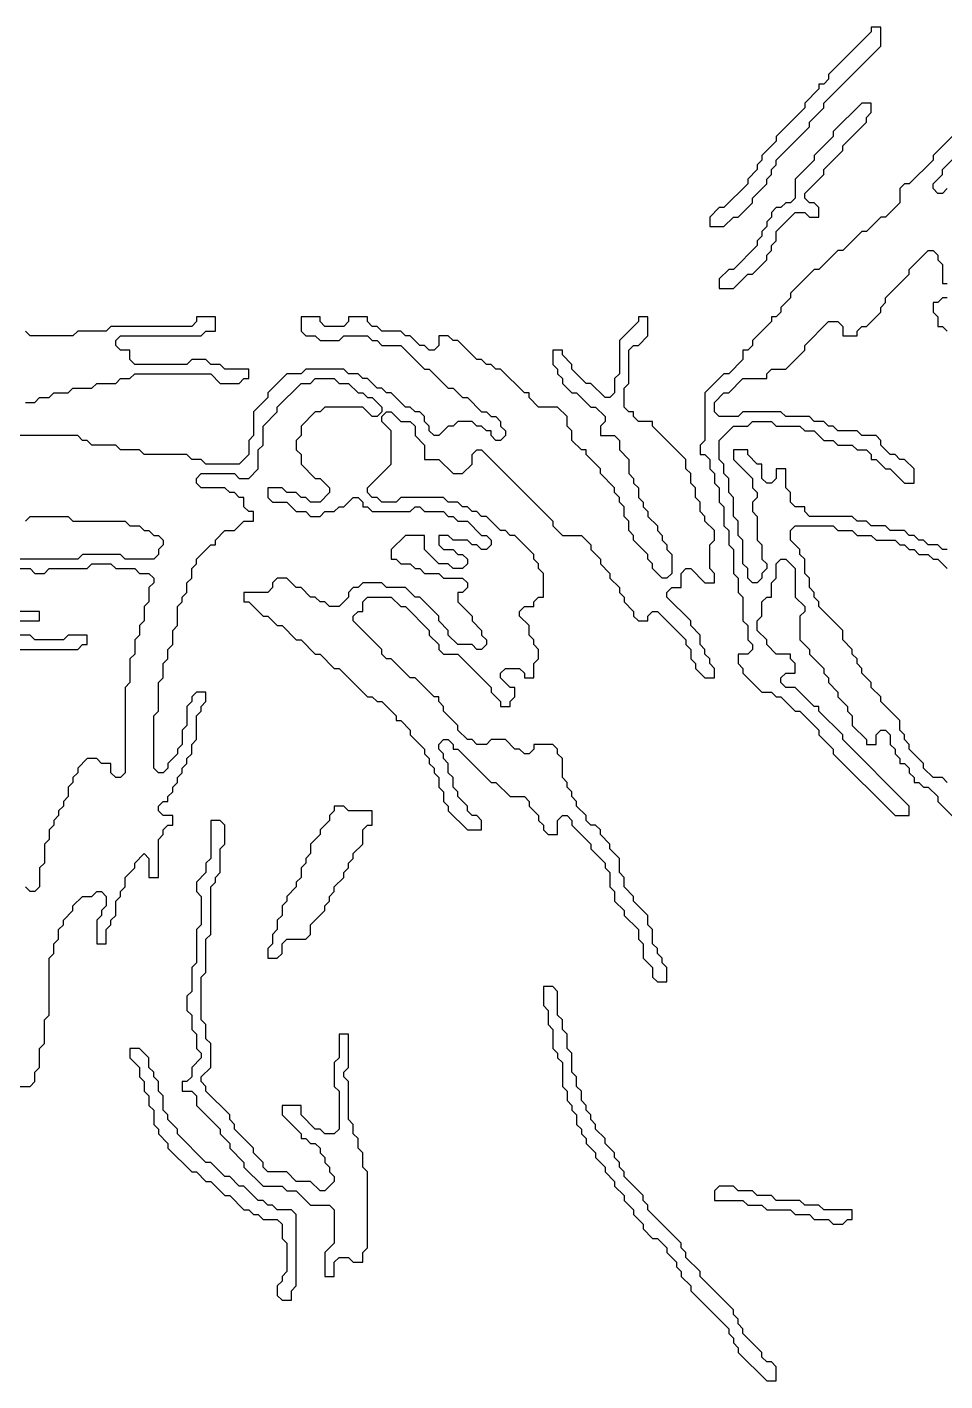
# Model space of a CAD drawing. Header units: metres. Extents: x 0 to 100, y 0 to 128.
# Drawn here: x 38.38 to 43.21, y 120.4 to 127.53 of the extents above; entities that cross this region are included whole.
import ezdxf

# ---------------------------------------------------------------- set-up
doc = ezdxf.new("R2010")
doc.units = ezdxf.units.M

msp = doc.modelspace()

# ---------------------------------------------------------------- linework, layer by layer
for points in [[(42.825, 127.525), (42.825, 127.5), (42.6, 127.275), (42.6, 127.25), (42.575, 127.225), (42.55, 127.225), (42.55, 127.2), (42.475, 127.125), (42.475, 127.1), (42.325, 126.95), (42.325, 126.925), (42.25, 126.85), (42.25, 126.825), (42.225, 126.8), (42.225, 126.775), (42.175, 126.725), (42.175, 126.7), (42.05, 126.575), (42.025, 126.575), (41.975, 126.525), (41.975, 126.475), (42.05, 126.475), (42.1, 126.525), (42.125, 126.525), (42.2, 126.6), (42.2, 126.625), (42.275, 126.7), (42.275, 126.725), (42.3, 126.75), (42.3, 126.775), (42.325, 126.8), (42.325, 126.825), (42.5, 127), (42.5, 127.025), (42.575, 127.1), (42.575, 127.125), (42.875, 127.425), (42.875, 127.525)], [(42.775, 127.125), (42.625, 126.975), (42.625, 126.95), (42.525, 126.85), (42.525, 126.825), (42.425, 126.725), (42.425, 126.625), (42.4, 126.6), (42.375, 126.6), (42.35, 126.575), (42.325, 126.575), (42.3, 126.55), (42.3, 126.525), (42.275, 126.5), (42.275, 126.475), (42.25, 126.45), (42.25, 126.425), (42.225, 126.4), (42.225, 126.375), (42.1, 126.25), (42.075, 126.25), (42.025, 126.2), (42.025, 126.15), (42.1, 126.15), (42.175, 126.225), (42.2, 126.225), (42.275, 126.3), (42.275, 126.325), (42.3, 126.35), (42.3, 126.375), (42.325, 126.4), (42.325, 126.45), (42.425, 126.55), (42.475, 126.55), (42.5, 126.525), (42.55, 126.525), (42.55, 126.575), (42.525, 126.6), (42.5, 126.6), (42.475, 126.625), (42.475, 126.65), (42.575, 126.75), (42.575, 126.775), (42.675, 126.875), (42.675, 126.9), (42.8, 127.025), (42.8, 127.05), (42.825, 127.075), (42.825, 127.125)], [(40, 123.425), (40, 123.4), (39.975, 123.375), (39.975, 123.35), (39.925, 123.3), (39.925, 123.275), (39.875, 123.225), (39.875, 123.175), (39.85, 123.15), (39.85, 123.125), (39.825, 123.1), (39.825, 123.05), (39.8, 123.025), (39.8, 123), (39.75, 122.95), (39.75, 122.925), (39.725, 122.9), (39.725, 122.85), (39.7, 122.825), (39.7, 122.775), (39.675, 122.75), (39.675, 122.7), (39.65, 122.675), (39.65, 122.625), (39.7, 122.625), (39.725, 122.65), (39.725, 122.7), (39.75, 122.725), (39.85, 122.725), (39.875, 122.75), (39.875, 122.8), (39.95, 122.875), (39.95, 122.9), (39.975, 122.925), (39.975, 122.95), (40, 122.975), (40, 123), (40.05, 123.05), (40.05, 123.075), (40.075, 123.1), (40.075, 123.125), (40.1, 123.15), (40.1, 123.175), (40.15, 123.225), (40.15, 123.3), (40.175, 123.325), (40.2, 123.325), (40.2, 123.4), (40.075, 123.4), (40.05, 123.425)], [(39.35, 123.35), (39.35, 123.15), (39.325, 123.125), (39.325, 123.075), (39.275, 123.025), (39.275, 122.975), (39.3, 122.95), (39.3, 122.8), (39.275, 122.775), (39.275, 122.6), (39.25, 122.575), (39.25, 122.45), (39.225, 122.425), (39.225, 122.35), (39.25, 122.325), (39.25, 122.25), (39.275, 122.225), (39.275, 122.15), (39.3, 122.125), (39.3, 122.1), (39.25, 122.05), (39.25, 122), (39.225, 121.975), (39.2, 121.975), (39.2, 121.925), (39.25, 121.925), (39.275, 121.9), (39.275, 121.85), (39.4, 121.725), (39.4, 121.7), (39.45, 121.65), (39.45, 121.625), (39.525, 121.55), (39.525, 121.525), (39.625, 121.425), (39.725, 121.425), (39.75, 121.4), (39.8, 121.4), (39.875, 121.325), (39.975, 121.325), (40, 121.3), (40, 121.125), (39.95, 121.075), (39.95, 120.95), (40, 120.95), (40, 121.025), (40.025, 121.05), (40.075, 121.05), (40.1, 121.025), (40.15, 121.025), (40.15, 121.075), (40.175, 121.1), (40.175, 121.5), (40.15, 121.525), (40.15, 121.6), (40.125, 121.625), (40.125, 121.675), (40.1, 121.7), (40.1, 121.75), (40.075, 121.775), (40.075, 121.975), (40.05, 122), (40.05, 122.025), (40.075, 122.05), (40.075, 122.225), (40.025, 122.225), (40.025, 122.1), (40, 122.075), (40, 121.95), (40.025, 121.925), (40.025, 121.725), (40, 121.7), (39.95, 121.7), (39.925, 121.725), (39.9, 121.725), (39.825, 121.8), (39.825, 121.85), (39.725, 121.85), (39.725, 121.8), (39.825, 121.7), (39.825, 121.675), (39.85, 121.675), (39.875, 121.65), (39.9, 121.65), (39.925, 121.625), (39.925, 121.6), (39.95, 121.575), (39.95, 121.55), (39.975, 121.525), (39.975, 121.5), (40, 121.475), (40, 121.45), (39.95, 121.4), (39.925, 121.4), (39.875, 121.45), (39.8, 121.45), (39.75, 121.5), (39.65, 121.5), (39.625, 121.525), (39.625, 121.55), (39.575, 121.6), (39.575, 121.625), (39.475, 121.725), (39.475, 121.75), (39.45, 121.775), (39.45, 121.8), (39.325, 121.925), (39.325, 121.95), (39.3, 121.975), (39.3, 122), (39.35, 122.05), (39.35, 122.175), (39.325, 122.2), (39.325, 122.275), (39.3, 122.3), (39.3, 122.525), (39.325, 122.55), (39.325, 122.725), (39.35, 122.75), (39.35, 123), (39.375, 123.025), (39.375, 123.05), (39.4, 123.075), (39.4, 123.2), (39.425, 123.225), (39.425, 123.325), (39.4, 123.35)], [(41.1, 122.475), (41.1, 122.375), (41.125, 122.35), (41.125, 122.275), (41.15, 122.25), (41.15, 122.15), (41.175, 122.125), (41.175, 122.1), (41.2, 122.075), (41.2, 121.95), (41.225, 121.925), (41.225, 121.875), (41.25, 121.85), (41.25, 121.825), (41.275, 121.8), (41.275, 121.75), (41.3, 121.725), (41.3, 121.7), (41.325, 121.675), (41.325, 121.65), (41.375, 121.6), (41.375, 121.575), (41.425, 121.525), (41.425, 121.5), (41.475, 121.45), (41.475, 121.425), (41.525, 121.375), (41.525, 121.35), (41.575, 121.3), (41.575, 121.275), (41.625, 121.225), (41.625, 121.2), (41.675, 121.15), (41.7, 121.15), (41.75, 121.1), (41.75, 121.075), (41.8, 121.025), (41.8, 121), (41.825, 120.975), (41.825, 120.95), (41.875, 120.9), (41.875, 120.875), (42.075, 120.675), (42.075, 120.65), (42.1, 120.625), (42.1, 120.6), (42.125, 120.575), (42.125, 120.55), (42.275, 120.4), (42.325, 120.4), (42.325, 120.475), (42.3, 120.5), (42.275, 120.5), (42.25, 120.525), (42.25, 120.55), (42.15, 120.65), (42.15, 120.675), (42.125, 120.7), (42.125, 120.725), (42.1, 120.75), (42.1, 120.775), (41.925, 120.95), (41.925, 120.975), (41.85, 121.05), (41.85, 121.075), (41.825, 121.1), (41.825, 121.125), (41.65, 121.3), (41.65, 121.325), (41.625, 121.35), (41.625, 121.375), (41.525, 121.475), (41.525, 121.5), (41.5, 121.525), (41.5, 121.55), (41.475, 121.575), (41.475, 121.6), (41.425, 121.65), (41.425, 121.675), (41.375, 121.725), (41.375, 121.75), (41.35, 121.775), (41.35, 121.8), (41.325, 121.825), (41.325, 121.85), (41.3, 121.875), (41.3, 121.925), (41.275, 121.95), (41.275, 122), (41.25, 122.025), (41.25, 122.125), (41.225, 122.15), (41.225, 122.225), (41.2, 122.25), (41.2, 122.3), (41.175, 122.325), (41.175, 122.45), (41.15, 122.475)], [(38.925, 122.15), (38.925, 122.1), (38.975, 122.05), (38.975, 122), (39, 121.975), (39, 121.925), (39.025, 121.9), (39.025, 121.85), (39.05, 121.825), (39.05, 121.75), (39.075, 121.725), (39.075, 121.7), (39.125, 121.65), (39.125, 121.625), (39.25, 121.5), (39.275, 121.5), (39.325, 121.45), (39.35, 121.45), (39.425, 121.375), (39.45, 121.375), (39.525, 121.3), (39.55, 121.3), (39.575, 121.275), (39.6, 121.275), (39.625, 121.25), (39.7, 121.25), (39.725, 121.225), (39.725, 121.15), (39.75, 121.125), (39.75, 120.975), (39.725, 120.95), (39.725, 120.925), (39.7, 120.9), (39.7, 120.85), (39.725, 120.825), (39.775, 120.825), (39.775, 120.875), (39.8, 120.9), (39.8, 121.275), (39.775, 121.3), (39.7, 121.3), (39.675, 121.325), (39.65, 121.325), (39.625, 121.35), (39.6, 121.35), (39.525, 121.425), (39.5, 121.425), (39.45, 121.475), (39.425, 121.475), (39.35, 121.55), (39.325, 121.55), (39.175, 121.7), (39.175, 121.725), (39.125, 121.775), (39.125, 121.8), (39.1, 121.825), (39.1, 121.9), (39.075, 121.925), (39.075, 121.975), (39.05, 122), (39.05, 122.025), (39.025, 122.05), (39.025, 122.1), (38.975, 122.15)], [(42.025, 121.425), (42, 121.4), (42, 121.35), (42.15, 121.35), (42.175, 121.325), (42.25, 121.325), (42.275, 121.3), (42.4, 121.3), (42.425, 121.275), (42.5, 121.275), (42.525, 121.25), (42.6, 121.25), (42.625, 121.225), (42.675, 121.225), (42.7, 121.25), (42.725, 121.25), (42.725, 121.3), (42.575, 121.3), (42.55, 121.325), (42.475, 121.325), (42.45, 121.35), (42.325, 121.35), (42.3, 121.375), (42.225, 121.375), (42.2, 121.4), (42.125, 121.4), (42.1, 121.425)]]:
    msp.add_lwpolyline(points, close=True)
for points in [[(43.625, 127.325), (43.15, 126.85), (43.15, 126.825), (43.025, 126.7), (43, 126.7), (42.975, 126.675), (42.975, 126.6), (42.9, 126.525), (42.875, 126.525), (42.8, 126.45), (42.775, 126.45), (42.675, 126.35), (42.65, 126.35), (42.55, 126.25), (42.525, 126.25), (42.4, 126.125), (42.4, 126.1), (42.35, 126.05), (42.35, 126.025), (42.325, 126), (42.3, 126), (42.3, 125.975), (42.2, 125.875), (42.2, 125.85), (42.175, 125.825), (42.15, 125.825), (42.15, 125.775), (42.075, 125.7), (42.05, 125.7), (41.95, 125.6), (41.95, 125.35), (41.925, 125.325), (41.925, 125.275), (41.95, 125.275), (41.975, 125.25), (41.975, 125.2), (42, 125.175), (42, 125.125), (42.025, 125.1), (42.025, 125.025), (42.05, 125), (42.05, 124.9), (42.075, 124.875), (42.075, 124.8), (42.1, 124.775), (42.1, 124.65), (42.125, 124.625), (42.125, 124.55), (42.15, 124.525), (42.15, 124.4), (42.175, 124.375), (42.175, 124.3), (42.2, 124.275), (42.2, 124.25), (42.175, 124.225), (42.125, 124.225), (42.125, 124.175), (42.15, 124.15), (42.15, 124.125), (42.25, 124.025), (42.3, 124.025), (42.325, 124), (42.35, 124), (42.425, 123.925), (42.45, 123.925), (42.55, 123.825), (42.55, 123.8), (42.625, 123.725), (42.625, 123.7), (42.95, 123.375), (43.025, 123.375), (43.025, 123.425), (42.675, 123.775), (42.675, 123.8), (42.55, 123.925), (42.55, 123.95), (42.525, 123.95), (42.425, 124.05), (42.375, 124.05), (42.35, 124.075), (42.35, 124.1), (42.375, 124.125), (42.425, 124.125), (42.425, 124.175), (42.4, 124.2), (42.4, 124.225), (42.325, 124.225), (42.275, 124.275), (42.275, 124.3), (42.225, 124.35), (42.225, 124.4), (42.25, 124.425), (42.25, 124.5), (42.275, 124.525), (42.3, 124.525), (42.3, 124.6), (42.325, 124.625), (42.325, 124.7), (42.35, 124.725), (42.375, 124.725), (42.425, 124.675), (42.425, 124.525), (42.475, 124.475), (42.475, 124.45), (42.45, 124.425), (42.45, 124.3), (42.5, 124.25), (42.5, 124.225), (42.575, 124.15), (42.575, 124.125), (42.6, 124.1), (42.6, 124.075), (42.65, 124.025), (42.65, 124), (42.7, 123.95), (42.7, 123.925), (42.725, 123.9), (42.725, 123.85), (42.8, 123.775), (42.8, 123.75), (42.85, 123.75), (42.85, 123.8), (42.875, 123.825), (42.9, 123.825), (42.925, 123.8), (42.925, 123.75), (42.95, 123.725), (42.95, 123.7), (42.975, 123.675), (42.975, 123.65), (43, 123.65), (43.025, 123.625), (43.025, 123.6), (43.05, 123.575), (43.05, 123.55), (43.075, 123.55), (43.1, 123.525), (43.125, 123.525), (43.175, 123.475), (43.175, 123.45), (43.3, 123.325)], [(43.225, 126.675), (43.2, 126.65), (43.175, 126.65), (43.15, 126.675), (43.15, 126.7), (43.2, 126.75), (43.2, 126.775), (43.725, 127.3)], [(43.225, 124.775), (43.2, 124.775), (43.175, 124.8), (43.125, 124.8), (43.1, 124.825), (43.075, 124.825), (43.05, 124.85), (43.025, 124.85), (43, 124.875), (42.925, 124.875), (42.9, 124.9), (42.825, 124.9), (42.8, 124.925), (42.75, 124.925), (42.725, 124.95), (42.5, 124.95), (42.475, 124.975), (42.475, 125), (42.425, 125), (42.4, 125.025), (42.4, 125.075), (42.375, 125.1), (42.375, 125.2), (42.325, 125.2), (42.325, 125.15), (42.3, 125.125), (42.275, 125.125), (42.25, 125.15), (42.25, 125.225), (42.225, 125.225), (42.175, 125.275), (42.175, 125.3), (42.1, 125.3), (42.1, 125.25), (42.2, 125.15), (42.2, 125.1), (42.225, 125.075), (42.225, 125.05), (42.2, 125.025), (42.2, 124.975), (42.225, 124.95), (42.225, 124.825), (42.25, 124.8), (42.25, 124.725), (42.275, 124.7), (42.275, 124.675), (42.25, 124.65), (42.25, 124.625), (42.225, 124.6), (42.2, 124.6), (42.175, 124.625), (42.175, 124.675), (42.15, 124.7), (42.15, 124.825), (42.125, 124.85), (42.125, 124.925), (42.1, 124.95), (42.1, 125.05), (42.075, 125.075), (42.075, 125.15), (42.05, 125.175), (42.05, 125.225), (42.025, 125.25), (42.025, 125.35), (42.1, 125.425), (42.175, 125.425), (42.2, 125.45), (42.3, 125.45), (42.325, 125.425), (42.45, 125.425), (42.475, 125.4), (42.525, 125.4), (42.575, 125.35), (42.625, 125.35), (42.65, 125.325), (42.725, 125.325), (42.75, 125.3), (42.8, 125.3), (42.825, 125.275), (42.825, 125.25), (42.85, 125.25), (42.9, 125.2), (42.925, 125.2), (43, 125.125), (43.05, 125.125), (43.05, 125.2), (43, 125.25), (42.975, 125.25), (42.95, 125.275), (42.925, 125.275), (42.875, 125.325), (42.875, 125.35), (42.85, 125.375), (42.775, 125.375), (42.75, 125.4), (42.65, 125.4), (42.625, 125.425), (42.6, 125.425), (42.575, 125.45), (42.525, 125.45), (42.5, 125.475), (42.375, 125.475), (42.35, 125.5), (42.15, 125.5), (42.125, 125.475), (42.025, 125.475), (42, 125.5), (42, 125.55), (42.05, 125.6), (42.075, 125.6), (42.15, 125.675), (42.275, 125.675), (42.275, 125.7), (42.3, 125.725), (42.375, 125.725), (42.475, 125.825), (42.475, 125.85), (42.6, 125.975), (42.65, 125.975), (42.675, 125.95), (42.675, 125.9), (42.75, 125.9), (42.75, 125.925), (42.775, 125.95), (42.8, 125.95), (42.875, 126.025), (42.875, 126.05), (42.9, 126.075), (42.9, 126.1), (43.025, 126.225), (43.025, 126.25), (43.125, 126.35), (43.15, 126.35), (43.175, 126.325), (43.175, 126.3), (43.2, 126.275), (43.2, 126.175), (43.225, 126.175)], [(43.225, 126.1), (43.2, 126.1), (43.175, 126.075), (43.15, 126.075), (43.15, 126.025), (43.175, 126), (43.175, 125.95), (43.2, 125.95), (43.225, 125.925)], [(38.325, 121.95), (38.4, 121.95), (38.425, 121.975), (38.425, 122.025), (38.45, 122.05), (38.45, 122.15), (38.475, 122.175), (38.475, 122.3), (38.5, 122.325), (38.5, 122.625), (38.525, 122.65), (38.525, 122.7), (38.55, 122.725), (38.55, 122.775), (38.575, 122.8), (38.575, 122.825), (38.625, 122.875), (38.625, 122.9), (38.675, 122.95), (38.725, 122.95), (38.75, 122.975), (38.775, 122.975), (38.8, 122.95), (38.8, 122.9), (38.775, 122.875), (38.775, 122.85), (38.75, 122.825), (38.75, 122.7), (38.8, 122.7), (38.8, 122.775), (38.825, 122.8), (38.825, 122.825), (38.85, 122.85), (38.85, 122.925), (38.875, 122.95), (38.875, 122.975), (38.9, 123), (38.9, 123.05), (38.95, 123.1), (38.95, 123.125), (39, 123.175), (39.025, 123.15), (39.025, 123.05), (39.075, 123.05), (39.075, 123.25), (39.1, 123.275), (39.1, 123.3), (39.125, 123.325), (39.15, 123.325), (39.15, 123.375), (39.1, 123.375), (39.075, 123.4), (39.075, 123.425), (39.1, 123.45), (39.125, 123.45), (39.125, 123.475), (39.15, 123.5), (39.15, 123.525), (39.175, 123.55), (39.175, 123.575), (39.2, 123.6), (39.2, 123.625), (39.225, 123.65), (39.225, 123.675), (39.25, 123.7), (39.25, 123.75), (39.275, 123.775), (39.275, 123.9), (39.3, 123.925), (39.3, 123.95), (39.325, 123.975), (39.325, 124.025), (39.275, 124.025), (39.25, 124), (39.25, 123.975), (39.225, 123.95), (39.225, 123.85), (39.2, 123.825), (39.2, 123.75), (39.175, 123.725), (39.175, 123.7), (39.125, 123.65), (39.125, 123.625), (39.1, 123.6), (39.075, 123.6), (39.05, 123.625), (39.05, 123.9), (39.075, 123.925), (39.075, 124.075), (39.1, 124.1), (39.1, 124.175), (39.125, 124.2), (39.125, 124.25), (39.15, 124.275), (39.15, 124.35), (39.175, 124.375), (39.175, 124.475), (39.2, 124.5), (39.2, 124.525), (39.225, 124.55), (39.225, 124.6), (39.25, 124.625), (39.25, 124.675), (39.275, 124.7), (39.275, 124.725), (39.35, 124.8), (39.375, 124.8), (39.375, 124.825), (39.425, 124.875), (39.475, 124.875), (39.525, 124.925), (39.575, 124.925), (39.575, 124.975), (39.55, 124.975), (39.525, 125), (39.525, 125.05), (39.5, 125.05), (39.475, 125.075), (39.45, 125.075), (39.425, 125.1), (39.3, 125.1), (39.275, 125.125), (39.275, 125.15), (39.3, 125.175), (39.475, 125.175), (39.5, 125.15), (39.55, 125.15), (39.6, 125.2), (39.6, 125.3), (39.625, 125.325), (39.625, 125.425), (39.7, 125.5), (39.7, 125.525), (39.825, 125.65), (39.875, 125.65), (39.9, 125.675), (40, 125.675), (40.025, 125.65), (40.075, 125.65), (40.125, 125.6), (40.15, 125.6), (40.175, 125.575), (40.2, 125.575), (40.25, 125.525), (40.25, 125.5), (40.225, 125.475), (40.2, 125.475), (40.15, 125.525), (39.95, 125.525), (39.925, 125.5), (39.9, 125.5), (39.825, 125.425), (39.825, 125.375), (39.8, 125.35), (39.8, 125.3), (39.825, 125.275), (39.825, 125.225), (39.9, 125.15), (39.925, 125.15), (39.975, 125.1), (39.975, 125.075), (39.925, 125.025), (39.875, 125.025), (39.85, 125.05), (39.825, 125.05), (39.8, 125.075), (39.75, 125.075), (39.725, 125.1), (39.65, 125.1), (39.65, 125.05), (39.675, 125.025), (39.75, 125.025), (39.8, 124.975), (39.85, 124.975), (39.875, 124.95), (39.925, 124.95), (39.95, 124.975), (40, 124.975), (40.025, 125), (40.05, 125), (40.1, 125.05), (40.125, 125.05), (40.15, 125.025), (40.15, 125), (40.175, 125), (40.2, 124.975), (40.4, 124.975), (40.425, 125), (40.45, 125), (40.475, 124.975), (40.575, 124.975), (40.6, 124.95), (40.625, 124.95), (40.65, 124.925), (40.7, 124.925), (40.775, 124.85), (40.8, 124.85), (40.825, 124.825), (40.825, 124.8), (40.8, 124.775), (40.775, 124.775), (40.75, 124.8), (40.725, 124.8), (40.7, 124.825), (40.625, 124.825), (40.6, 124.85), (40.55, 124.85), (40.55, 124.8), (40.575, 124.775), (40.625, 124.775), (40.65, 124.75), (40.675, 124.75), (40.7, 124.725), (40.7, 124.7), (40.675, 124.675), (40.625, 124.675), (40.6, 124.7), (40.55, 124.7), (40.475, 124.775), (40.475, 124.85), (40.375, 124.85), (40.3, 124.775), (40.3, 124.725), (40.325, 124.725), (40.35, 124.7), (40.4, 124.7), (40.425, 124.675), (40.45, 124.675), (40.475, 124.65), (40.55, 124.65), (40.575, 124.625), (40.675, 124.625), (40.7, 124.6), (40.7, 124.575), (40.675, 124.55), (40.65, 124.55), (40.65, 124.5), (40.725, 124.425), (40.725, 124.4), (40.775, 124.35), (40.775, 124.325), (40.8, 124.3), (40.8, 124.275), (40.775, 124.25), (40.75, 124.25), (40.725, 124.275), (40.65, 124.275), (40.6, 124.325), (40.6, 124.35), (40.55, 124.4), (40.55, 124.425), (40.45, 124.525), (40.425, 124.525), (40.375, 124.575), (40.275, 124.575), (40.25, 124.6), (40.15, 124.6), (40.125, 124.575), (40.1, 124.575), (40.075, 124.55), (40.075, 124.525), (40.025, 124.475), (39.975, 124.475), (39.95, 124.5), (39.925, 124.5), (39.9, 124.525), (39.875, 124.525), (39.825, 124.575), (39.8, 124.575), (39.75, 124.625), (39.7, 124.625), (39.675, 124.6), (39.675, 124.575), (39.65, 124.55), (39.525, 124.55), (39.525, 124.5), (39.55, 124.5), (39.625, 124.425), (39.65, 124.425), (39.7, 124.375), (39.725, 124.375), (39.8, 124.3), (39.825, 124.3), (39.9, 124.225), (39.925, 124.225), (40, 124.15), (40.025, 124.15), (40.175, 124), (40.2, 124), (40.225, 123.975), (40.25, 123.975), (40.325, 123.9), (40.325, 123.875), (40.35, 123.875), (40.4, 123.825), (40.4, 123.8), (40.475, 123.725), (40.475, 123.7), (40.5, 123.675), (40.5, 123.65), (40.525, 123.625), (40.525, 123.6), (40.55, 123.575), (40.55, 123.525), (40.575, 123.5), (40.575, 123.45), (40.6, 123.425), (40.6, 123.4), (40.7, 123.3), (40.775, 123.3), (40.775, 123.35), (40.75, 123.375), (40.725, 123.375), (40.7, 123.4), (40.7, 123.425), (40.65, 123.475), (40.65, 123.5), (40.625, 123.525), (40.625, 123.575), (40.6, 123.6), (40.6, 123.65), (40.575, 123.675), (40.575, 123.7), (40.55, 123.725), (40.55, 123.75), (40.575, 123.775), (40.6, 123.775), (40.625, 123.75), (40.625, 123.725), (40.65, 123.725), (40.825, 123.55), (40.85, 123.55), (40.925, 123.475), (41, 123.475), (41.025, 123.45), (41.025, 123.425), (41.075, 123.375), (41.075, 123.35), (41.1, 123.325), (41.1, 123.3), (41.125, 123.275), (41.175, 123.275), (41.175, 123.35), (41.2, 123.375), (41.225, 123.375), (41.25, 123.35), (41.25, 123.325), (41.35, 123.225), (41.35, 123.2), (41.425, 123.125), (41.425, 123.1), (41.45, 123.075), (41.45, 123), (41.475, 122.975), (41.475, 122.925), (41.525, 122.875), (41.525, 122.85), (41.6, 122.775), (41.6, 122.725), (41.625, 122.7), (41.625, 122.625), (41.675, 122.575), (41.675, 122.525), (41.7, 122.5), (41.75, 122.5), (41.75, 122.575), (41.725, 122.6), (41.725, 122.625), (41.7, 122.65), (41.7, 122.675), (41.675, 122.7), (41.675, 122.775), (41.65, 122.8), (41.65, 122.85), (41.575, 122.925), (41.575, 122.95), (41.525, 123), (41.525, 123.05), (41.5, 123.075), (41.5, 123.15), (41.45, 123.2), (41.45, 123.225), (41.4, 123.275), (41.4, 123.3), (41.375, 123.325), (41.35, 123.325), (41.325, 123.35), (41.325, 123.375), (41.275, 123.425), (41.275, 123.45), (41.25, 123.475), (41.25, 123.5), (41.225, 123.525), (41.225, 123.55), (41.2, 123.575), (41.2, 123.675), (41.175, 123.7), (41.175, 123.725), (41.15, 123.75), (41.05, 123.75), (41.05, 123.725), (41.025, 123.7), (41, 123.7), (40.975, 123.725), (40.95, 123.725), (40.9, 123.775), (40.825, 123.775), (40.8, 123.75), (40.75, 123.75), (40.725, 123.775), (40.7, 123.775), (40.65, 123.825), (40.65, 123.85), (40.575, 123.925), (40.575, 123.95), (40.55, 123.975), (40.55, 124), (40.525, 124), (40.425, 124.1), (40.4, 124.1), (40.3, 124.2), (40.275, 124.2), (40.25, 124.225), (40.25, 124.25), (40.1, 124.4), (40.1, 124.425), (40.125, 124.45), (40.15, 124.45), (40.15, 124.5), (40.175, 124.525), (40.3, 124.525), (40.35, 124.475), (40.375, 124.475), (40.5, 124.35), (40.5, 124.325), (40.55, 124.275), (40.55, 124.25), (40.575, 124.225), (40.65, 124.225), (40.825, 124.05), (40.825, 124.025), (40.875, 123.975), (40.875, 123.95), (40.925, 123.95), (40.925, 123.975), (40.95, 124), (40.95, 124.05), (40.925, 124.05), (40.875, 124.1), (40.875, 124.125), (40.9, 124.15), (40.975, 124.15), (41, 124.125), (41, 124.1), (41.05, 124.1), (41.05, 124.175), (41.075, 124.2), (41.075, 124.25), (41.05, 124.275), (41.05, 124.3), (41.025, 124.325), (41.025, 124.375), (40.975, 124.425), (40.975, 124.45), (41, 124.475), (41.05, 124.475), (41.05, 124.5), (41.075, 124.525), (41.1, 124.525), (41.1, 124.65), (41.075, 124.675), (41.075, 124.7), (41.05, 124.725), (41.05, 124.75), (40.95, 124.85), (40.925, 124.85), (40.9, 124.875), (40.875, 124.875), (40.8, 124.95), (40.775, 124.95), (40.75, 124.975), (40.725, 124.975), (40.7, 125), (40.675, 125), (40.65, 125.025), (40.6, 125.025), (40.575, 125.05), (40.35, 125.05), (40.325, 125.025), (40.25, 125.025), (40.225, 125.05), (40.2, 125.05), (40.175, 125.075), (40.175, 125.1), (40.3, 125.225), (40.3, 125.4), (40.25, 125.45), (40.25, 125.475), (40.275, 125.5), (40.3, 125.5), (40.35, 125.45), (40.4, 125.45), (40.425, 125.425), (40.425, 125.375), (40.475, 125.325), (40.475, 125.25), (40.55, 125.25), (40.625, 125.175), (40.675, 125.175), (40.725, 125.225), (40.725, 125.275), (40.75, 125.3), (40.775, 125.3), (41.15, 124.925), (41.15, 124.9), (41.2, 124.85), (41.3, 124.85), (41.35, 124.8), (41.35, 124.775), (41.4, 124.725), (41.4, 124.7), (41.45, 124.65), (41.45, 124.625), (41.5, 124.575), (41.5, 124.55), (41.525, 124.525), (41.525, 124.5), (41.575, 124.45), (41.575, 124.425), (41.6, 124.4), (41.65, 124.4), (41.65, 124.425), (41.675, 124.45), (41.7, 124.45), (41.85, 124.3), (41.85, 124.275), (41.875, 124.25), (41.875, 124.2), (41.9, 124.175), (41.9, 124.15), (41.95, 124.1), (42, 124.1), (42, 124.15), (41.975, 124.175), (41.975, 124.2), (41.95, 124.225), (41.95, 124.25), (41.925, 124.275), (41.925, 124.325), (41.875, 124.375), (41.875, 124.4), (41.75, 124.525), (41.75, 124.55), (41.775, 124.575), (41.825, 124.575), (41.825, 124.65), (41.85, 124.675), (41.875, 124.675), (41.95, 124.6), (42, 124.6), (42, 124.65), (41.975, 124.675), (41.975, 124.8), (42, 124.825), (42, 124.875), (41.95, 124.925), (41.95, 124.95), (41.925, 124.975), (41.925, 125.025), (41.9, 125.05), (41.9, 125.1), (41.875, 125.125), (41.875, 125.175), (41.85, 125.2), (41.85, 125.25), (41.675, 125.425), (41.675, 125.45), (41.6, 125.45), (41.575, 125.475), (41.575, 125.5), (41.55, 125.5), (41.525, 125.525), (41.525, 125.625), (41.55, 125.65), (41.55, 125.825), (41.575, 125.85), (41.6, 125.85), (41.65, 125.9), (41.65, 126), (41.6, 126), (41.6, 125.975), (41.5, 125.875), (41.5, 125.7), (41.475, 125.675), (41.475, 125.6), (41.45, 125.575), (41.425, 125.575), (41.35, 125.65), (41.325, 125.65), (41.25, 125.725), (41.25, 125.75), (41.2, 125.8), (41.2, 125.825), (41.15, 125.825), (41.15, 125.75), (41.175, 125.725), (41.175, 125.7), (41.2, 125.675), (41.2, 125.65), (41.25, 125.6), (41.275, 125.6), (41.35, 125.525), (41.375, 125.525), (41.425, 125.475), (41.425, 125.45), (41.4, 125.425), (41.4, 125.375), (41.475, 125.375), (41.5, 125.35), (41.5, 125.3), (41.55, 125.25), (41.55, 125.175), (41.575, 125.15), (41.575, 125.125), (41.6, 125.1), (41.6, 125.05), (41.625, 125.025), (41.625, 125), (41.65, 124.975), (41.65, 124.95), (41.7, 124.9), (41.7, 124.875), (41.725, 124.85), (41.725, 124.825), (41.75, 124.8), (41.75, 124.775), (41.775, 124.75), (41.775, 124.65), (41.75, 124.625), (41.725, 124.625), (41.675, 124.675), (41.675, 124.7), (41.65, 124.725), (41.65, 124.75), (41.575, 124.825), (41.575, 124.85), (41.55, 124.875), (41.55, 124.925), (41.525, 124.95), (41.525, 125), (41.5, 125.025), (41.5, 125.05), (41.475, 125.075), (41.475, 125.1), (41.4, 125.175), (41.4, 125.2), (41.325, 125.275), (41.325, 125.3), (41.3, 125.3), (41.25, 125.35), (41.25, 125.4), (41.225, 125.425), (41.225, 125.475), (41.175, 125.525), (41.075, 125.525), (41.025, 125.575), (41.025, 125.6), (41, 125.6), (40.875, 125.725), (40.85, 125.725), (40.825, 125.75), (40.8, 125.75), (40.775, 125.775), (40.75, 125.775), (40.65, 125.875), (40.625, 125.875), (40.6, 125.9), (40.55, 125.9), (40.55, 125.85), (40.525, 125.825), (40.5, 125.825), (40.475, 125.85), (40.45, 125.85), (40.4, 125.9), (40.375, 125.9), (40.35, 125.925), (40.25, 125.925), (40.225, 125.95), (40.2, 125.95), (40.175, 125.975), (40.175, 126), (40.075, 126), (40.075, 125.975), (40.05, 125.95), (39.95, 125.95), (39.925, 125.975), (39.925, 126), (39.825, 126), (39.825, 125.925), (39.85, 125.9), (39.9, 125.9), (39.925, 125.875), (40.025, 125.875), (40.05, 125.9), (40.175, 125.9), (40.2, 125.875), (40.225, 125.875), (40.25, 125.85), (40.35, 125.85), (40.475, 125.725), (40.5, 125.725), (40.6, 125.625), (40.625, 125.625), (40.675, 125.575), (40.7, 125.575), (40.775, 125.5), (40.8, 125.5), (40.825, 125.475), (40.85, 125.475), (40.875, 125.45), (40.875, 125.425), (40.9, 125.4), (40.9, 125.375), (40.875, 125.35), (40.85, 125.35), (40.825, 125.375), (40.825, 125.4), (40.8, 125.4), (40.775, 125.425), (40.75, 125.425), (40.725, 125.45), (40.65, 125.45), (40.625, 125.425), (40.6, 125.425), (40.55, 125.375), (40.525, 125.375), (40.5, 125.4), (40.5, 125.425), (40.475, 125.45), (40.475, 125.475), (40.45, 125.5), (40.425, 125.5), (40.4, 125.525), (40.375, 125.525), (40.3, 125.6), (40.275, 125.6), (40.25, 125.625), (40.225, 125.625), (40.175, 125.675), (40.15, 125.675), (40.125, 125.7), (40.075, 125.7), (40.05, 125.725), (39.85, 125.725), (39.825, 125.7), (39.75, 125.7), (39.65, 125.6), (39.65, 125.575), (39.575, 125.5), (39.575, 125.375), (39.55, 125.35), (39.55, 125.275), (39.5, 125.225), (39.325, 125.225), (39.3, 125.25), (39.25, 125.25), (39.225, 125.275), (39, 125.275), (38.975, 125.3), (38.875, 125.3), (38.85, 125.325), (38.725, 125.325), (38.7, 125.35), (38.675, 125.35), (38.65, 125.375), (38.1, 125.375)], [(38.375, 125.55), (38.425, 125.55), (38.45, 125.575), (38.5, 125.575), (38.525, 125.6), (38.6, 125.6), (38.625, 125.625), (38.725, 125.625), (38.75, 125.65), (38.85, 125.65), (38.875, 125.675), (38.925, 125.675), (38.95, 125.7), (39.35, 125.7), (39.4, 125.65), (39.5, 125.65), (39.525, 125.675), (39.55, 125.675), (39.55, 125.725), (39.425, 125.725), (39.4, 125.75), (39.35, 125.75), (39.325, 125.775), (39.25, 125.775), (39.225, 125.75), (38.95, 125.75), (38.925, 125.775), (38.925, 125.825), (38.875, 125.825), (38.85, 125.85), (38.85, 125.875), (38.875, 125.9), (39.3, 125.9), (39.325, 125.925), (39.375, 125.925), (39.375, 126), (39.275, 126), (39.275, 125.975), (39.25, 125.95), (38.825, 125.95), (38.8, 125.925), (38.65, 125.925), (38.625, 125.9), (38.4, 125.9), (38.375, 125.925)], [(38.375, 124.925), (38.4, 124.95), (38.6, 124.95), (38.625, 124.925), (38.9, 124.925), (38.925, 124.9), (38.975, 124.9), (39, 124.875), (39.025, 124.875), (39.05, 124.85), (39.075, 124.85), (39.1, 124.825), (39.1, 124.8), (39.075, 124.775), (39.075, 124.75), (39.05, 124.725), (38.9, 124.725), (38.875, 124.75), (38.675, 124.75), (38.65, 124.725), (38.275, 124.725)], [(43.225, 123.55), (43.2, 123.575), (43.15, 123.575), (43.1, 123.625), (43.1, 123.65), (43.025, 123.725), (43.025, 123.75), (43, 123.775), (43, 123.8), (42.975, 123.825), (42.975, 123.875), (42.875, 123.975), (42.875, 124), (42.825, 124.05), (42.825, 124.075), (42.775, 124.125), (42.775, 124.15), (42.75, 124.175), (42.75, 124.2), (42.725, 124.225), (42.725, 124.25), (42.675, 124.3), (42.675, 124.35), (42.55, 124.475), (42.55, 124.5), (42.525, 124.525), (42.525, 124.55), (42.5, 124.575), (42.5, 124.625), (42.475, 124.65), (42.475, 124.725), (42.45, 124.75), (42.45, 124.775), (42.4, 124.825), (42.4, 124.875), (42.425, 124.9), (42.625, 124.9), (42.65, 124.875), (42.725, 124.875), (42.75, 124.85), (42.825, 124.85), (42.85, 124.825), (42.95, 124.825), (42.975, 124.8), (43, 124.8), (43.025, 124.775), (43.05, 124.775), (43.075, 124.75), (43.125, 124.75), (43.15, 124.725), (43.175, 124.725), (43.225, 124.675)], [(38.325, 124.675), (38.4, 124.675), (38.425, 124.65), (38.475, 124.65), (38.5, 124.675), (38.7, 124.675), (38.725, 124.7), (38.825, 124.7), (38.85, 124.675), (38.95, 124.675), (38.975, 124.65), (39.025, 124.65), (39.05, 124.625), (39.05, 124.6), (39.025, 124.575), (39.025, 124.5), (39, 124.475), (39, 124.4), (38.975, 124.375), (38.975, 124.325), (38.95, 124.3), (38.95, 124.225), (38.925, 124.2), (38.925, 124.075), (38.9, 124.05), (38.9, 123.6), (38.875, 123.575), (38.85, 123.575), (38.825, 123.6), (38.825, 123.65), (38.775, 123.65), (38.75, 123.675), (38.7, 123.675), (38.65, 123.625), (38.65, 123.6), (38.625, 123.575), (38.625, 123.55), (38.6, 123.525), (38.6, 123.475), (38.575, 123.45), (38.575, 123.425), (38.55, 123.4), (38.55, 123.375), (38.525, 123.35), (38.525, 123.325), (38.5, 123.3), (38.5, 123.25), (38.475, 123.225), (38.475, 123.125), (38.45, 123.1), (38.45, 123), (38.425, 122.975), (38.4, 122.975), (38.375, 123)], [(38.025, 124.4), (38.45, 124.4), (38.45, 124.45), (38.225, 124.45)], [(38.275, 124.25), (38.65, 124.25), (38.675, 124.275), (38.7, 124.275), (38.7, 124.325), (38.6, 124.325), (38.575, 124.3), (38.425, 124.3), (38.4, 124.325), (38.3, 124.325)]]:
    msp.add_lwpolyline(points)

doc.saveas('drawing.dxf')
